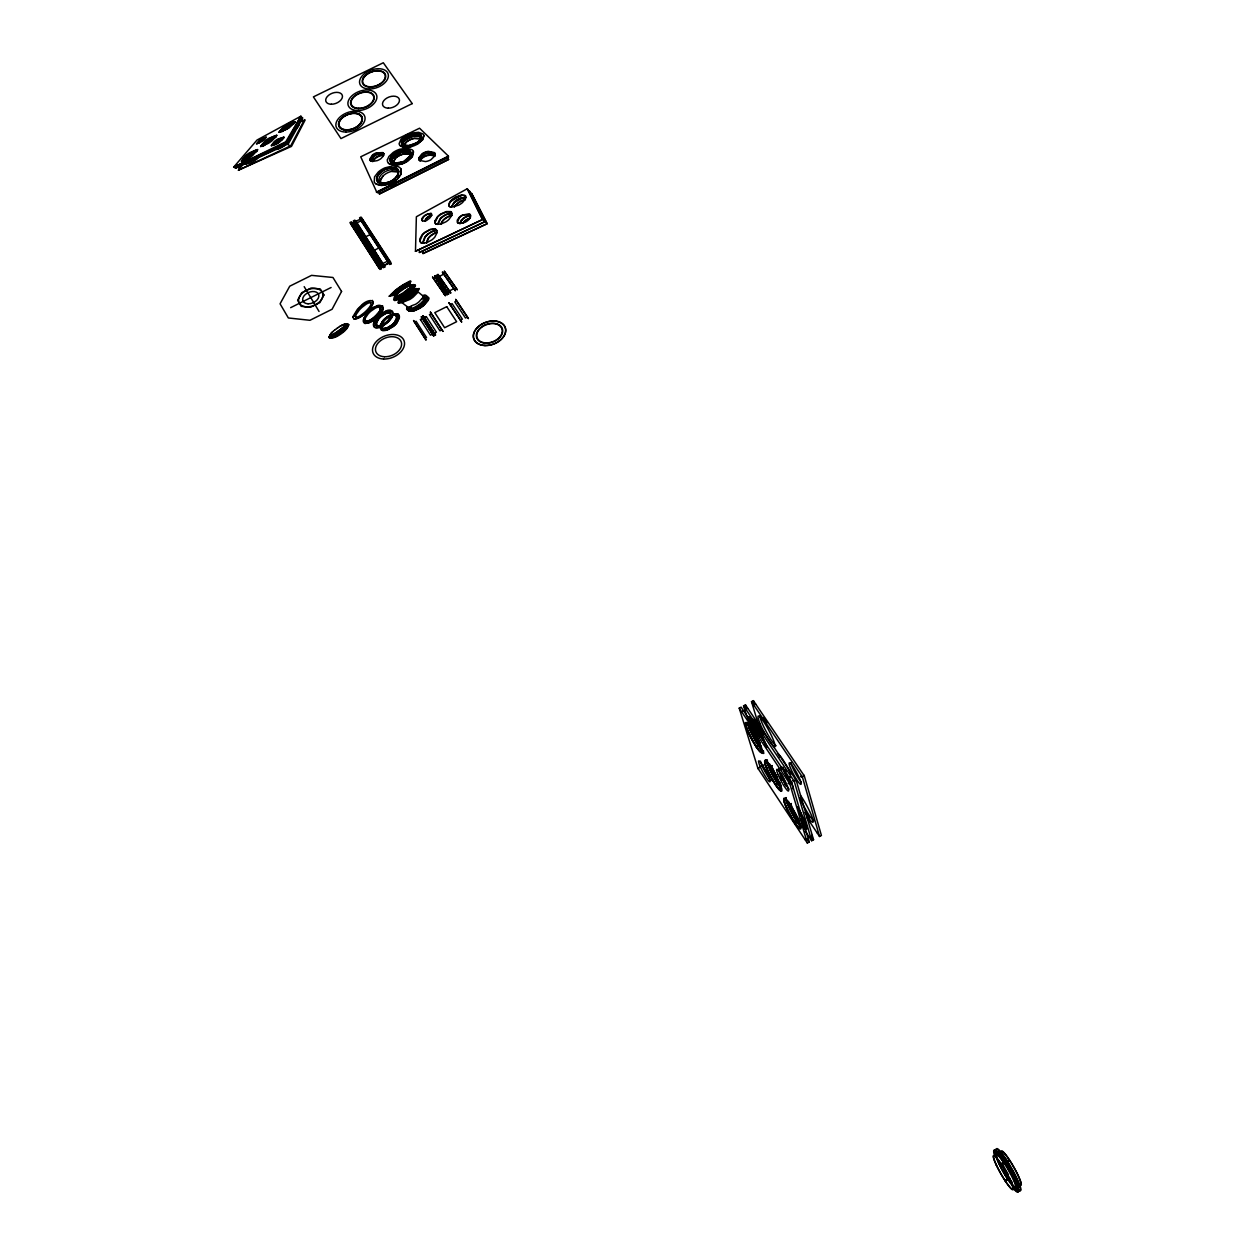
<?xml version="1.0" encoding="UTF-8"?>
<svg xmlns="http://www.w3.org/2000/svg" width="1255" height="1255" viewBox="0 0 1255 1255"><rect width="100%" height="100%" fill="white"/><g stroke="black" fill="none" stroke-linecap="round" stroke-linejoin="round"><path stroke-width="1.5" d="M468.743 191.435L469.652 191.309L484.963 221.664L419.609 252.537L419.217 249.823M1005.757 1161.283L1005.773 1159.714M394.76 300.133L399.655 298.345A33.038 22.041 -21.6 0 0 400.957 297.608L411.624 290.031A30.826 20.582 -21.5 0 0 412.973 288.791L415.154 286.14L414.746 284.822M426.355 242.811L427.986 238.434A14.338 9.507 -20.4 0 1 431.155 235.218L434.105 233.367A9.648 6.401 -20.4 0 1 437.117 232.238M330.034 335.148L331.383 333.046A21.115 14.307 -22.7 0 1 333.061 331.446L333.218 331.242M415.483 251.282L416.362 216.754L467.299 188.736L482.626 219.499L415.483 251.282L482.626 219.499M329.798 335.336L331.21 333.155A21.963 14.887 -22.7 0 1 332.936 331.493M451.314 207.185C446.451 206.808 449.619 201.004 452.161 199.592A15.97 10.479 -19.8 0 1 455.785 197.113L460.554 195.247L464.57 195.247A3.922 2.573 -19.8 0 1 465.621 196.015L465.621 198.729L462.499 202.557A15.86 10.354 -19.9 0 1 458.577 205.208L451.314 207.185L454.545 202.165A14.197 9.318 -19.8 0 1 461.275 198.196L465.966 197.49M417.695 133.705C424.253 134.034 420.739 142.364 415.97 143.321A13.883 8.816 -20.2 0 1 411.248 145.219C402.337 149.972 397.302 139.132 407.106 136.058A13.946 8.879 -20.2 0 1 411.546 134.269L417.256 133.61L420.849 134.975A6.228 3.953 -20.2 0 1 421.617 136.748L418.825 141.329M426.716 242.717L428.473 238.403A14.276 9.46 -20.4 0 1 431.579 235.297L434.434 233.524A9.82 6.51 -20.4 0 1 437.101 232.489L436.222 229.743A4.989 3.294 -20.5 0 0 434.701 228.975L430.214 229.383L424.818 232.316A15.876 10.511 -20.5 0 0 422.025 234.952L419.75 239.078L420.582 242.466A4.989 3.31 -20.7 0 0 422.182 243.203L426.904 242.639L431.908 239.862A15.797 10.416 -20.6 0 0 434.905 236.975L437.085 232.614M276.869 135.446L271.817 140.937A33.305 20.535 -22.4 0 1 268.366 143.337L260.569 146.506L264.774 141.14A33.571 21.021 -22.2 0 1 268.664 138.379L276.806 135.242L273.574 136.481A18.762 11.703 -22.2 0 0 271.535 137.532L269.292 138.866A32.912 20.613 -22.2 0 0 265.401 141.611L261.73 145.078A4.377 2.73 -22.4 0 0 260.899 146.615M348.482 324.527L345.423 328.151A33.461 22.402 -22.9 0 1 342.019 331.147L334.928 335.948M397.129 163.213A10.04 6.416 -20.5 0 1 393.976 163.119A8.565 5.475 -20.5 0 1 392.768 162.805L395.749 157.816A12.362 7.907 -20.5 0 1 403.843 153.91L410.636 154.349M394.352 297.011L395.623 295.223A23.516 15.876 -21.3 0 1 397.521 293.45L399.906 291.709A66.782 44.098 -21.8 0 0 403.953 288.838L409.334 284.21A4.879 3.279 -21.3 0 0 409.852 283.552L410.244 282.453A6.055 4.047 -21.2 0 0 410.762 281.81L409.789 281.104L403.467 284.571A87.175 59.738 -20.9 0 0 395.105 290.485L389.238 296.227L393.144 295.003A36.944 24.582 -21.7 0 0 394.572 294.188L398.839 291.474A85.889 56.428 -21.9 0 0 403.749 287.991L409.914 283.05M295.349 121.861L293.215 121.515L287.834 124.104A34.199 21.366 -21.8 0 0 283.206 127.194L278.814 132.183L286.783 129.202A34.183 21.021 -22.1 0 0 290.203 126.928L295.349 121.861L291.489 122.959A23.076 14.385 -21.8 0 0 289.152 124.182L288.415 124.606A33.775 21.115 -21.8 0 0 284.524 127.147L279.787 131.414A3.263 2.024 -22 0 0 279.316 132.387M257.667 149.769L252.6 155.557A33.744 20.849 -22.8 0 1 249.102 158.099L241.289 161.393L245.588 155.667A34.089 21.398 -22.5 0 1 249.525 152.749L257.604 149.549L255.502 150.302A13.617 8.503 -22.6 0 0 253.196 151.416L250.2 153.22A33.43 20.974 -22.5 0 0 246.262 156.122L242.937 159.322A7.985 4.989 -22.7 0 0 241.901 160.828L241.776 161.503M401.741 142.254L401.757 142.207A6.604 4.204 -20.3 0 1 401.898 141.517M392.846 162.836L395.858 157.895A12.346 7.907 -20.5 0 1 403.859 154.036L410.62 154.428A9.444 6.04 -20.5 0 1 409.02 157.346M424.927 297.466A3.812 2.573 -21.1 0 0 422.888 297.561L418.919 301.89A24.159 16.237 -21.4 0 1 415.499 304.322C404.612 307.742 409.256 310.895 417.193 305.812A23.265 15.656 -21.3 0 0 420.723 303.334L424.268 299.616L424.833 297.325A1.835 1.239 -21.1 0 0 424.316 296.87L423.139 296.713M410.777 281.104L403.53 287.803A87.819 57.667 -21.9 0 1 398.604 291.301L389.238 296.227M399.419 317.782L397.004 322.802A19.311 13.052 -22 0 1 393.505 326.378L387.591 329.845A9.24 6.259 -21.9 0 1 385.662 330.41L384.187 330.598A5.397 3.671 -22 0 1 381.991 330.285L381.991 330.285M391.513 160.53L395.262 155.4A12.927 8.267 -20.5 0 1 401.694 152.279L407.138 151.714L410.699 153.173A7.608 4.863 -20.5 0 0 408.879 152.137L401.302 152.451L393.788 156.765M372.437 161.44L377.237 160.624A9.993 6.353 -20.9 0 0 380.987 158.554L383.246 156.153L383.685 153.643A4.487 2.855 -20.8 0 0 382.744 152.592L376.171 152.922A10.024 6.385 -20.9 0 0 372.562 154.898L369.692 159.73A4.487 2.855 -20.9 0 0 370.539 160.844L372.437 161.44L374.147 158.632M284.069 137.375L280.367 141.454A23.155 14.338 -22.3 0 1 277.7 143.305L271.158 145.674L274.249 141.58A23.014 14.401 -22.1 0 1 277.92 139.023L284.069 137.172L282.187 137.799A12.158 7.593 -22.1 0 0 279.802 138.913L278.61 139.572A22.574 14.119 -22.1 0 0 274.955 142.129L272.21 144.843A3.389 2.102 -22.2 0 0 271.739 145.847M413.946 292.274L411.028 294.909A39.297 26.214 -21.5 0 1 407.138 297.655C405.789 298.596 397.411 303.82 399.263 299.349M424.692 220.974L425.947 218.684A9.585 6.306 -20.4 0 1 428.959 216.205L429.351 215.986M394.635 296.729L395.545 295.411M266.452 137.203L262.17 138.536A22.527 14.056 -22.3 0 0 258.797 140.921L256.475 143.87L260.585 142.192A22.48 13.868 -22.5 0 0 263.691 140.042L266.091 137.313A7.75 4.816 -22.3 0 0 264.083 138.223L262.75 138.976A22.088 13.789 -22.3 0 0 259.377 141.36L257.463 143.164A3.279 2.039 -22.4 0 0 256.993 143.886M413.507 292.807L416.017 289.293L413.774 289.136M431.642 215.311L431.485 213.727A2.243 1.475 -20.4 0 0 430.779 213.303L425.618 214.84A10.181 6.683 -20.4 0 0 423.076 217.005C418.919 220.88 425.257 222.543 427.782 219.562A10.197 6.683 -20.5 0 0 430.057 217.711L431.642 215.311A6.62 4.345 -20.4 0 0 429.665 216.174A9.397 6.181 -20.4 0 0 426.167 218.998L425.084 220.864M376.924 177.535L376.939 177.457A10.118 6.495 -20.8 0 0 376.735 178.681M440.631 224.174L442.639 220.629A13.821 9.114 -20.1 0 1 447.737 216.739A10.511 6.934 -20.1 0 1 451.894 215.217M373.692 322.802C371.402 330.018 381.473 327.696 384.579 324.841M417.225 306.549A28.834 19.374 -21.4 0 0 421.664 303.412C425.445 302.079 429.9 293.199 422.59 295.631M434.936 155.746L435.203 154.694A6.197 3.969 -20.1 0 0 434.45 152.608L428.284 151.337A9.977 6.401 -20.1 0 0 422.433 153.487L418.778 157.973A6.228 3.985 -20.1 0 0 419.641 160.42L425.476 161.566A9.993 6.401 -20.1 0 0 430.936 159.746L434.936 155.746L429.775 154.506M381.912 324.951L383.952 321.264A15.876 10.793 -21.8 0 1 386.446 318.723L390.682 316.072M377.002 177.269L377.018 177.206A10.746 6.903 -20.8 0 1 377.41 176.233M397.459 318.958L395.529 322.551A16.346 11.06 -21.9 0 1 392.611 325.531L387.685 328.449A5.899 4 -21.9 0 1 382.806 328.967M441.007 224.08L443.093 220.645A13.758 9.083 -20.1 0 1 448.019 216.927A10.683 7.044 -20.1 0 1 451.8 215.499M380.139 325.531L382.649 321.045A19.531 13.272 -21.7 0 1 385.662 317.986M372.97 161.456L374.115 159.495M410.699 155.165C412.832 149.078 403.451 148.639 399.812 150.537A13.946 8.911 -20.5 0 0 394.415 153.188L390.933 156.467L389.787 160.405A7.467 4.769 -20.6 0 0 390.933 162.24L395.513 163.558L400.91 162.664A13.946 8.895 -20.5 0 0 405.757 160.42L410.15 156.342L411.013 152.922A7.499 4.785 -20.4 0 0 409.585 150.678L407.248 149.831M395.435 298L394.447 297.231L393.615 299.553M426.841 300.118L422.778 304.965A22.433 15.107 -21.3 0 1 419.139 307.522L412.785 310.173L406.949 309.624A2.353 1.584 -21.4 0 1 406.651 309.216L406.902 307.349A8.644 5.851 -21.3 0 1 407.248 306.691L408.44 307.099M402.055 141.093L402.322 140.529A8.675 5.522 -20.3 0 1 403.388 139.101M407.075 306.581C404.549 313.06 415.044 308.15 417.397 306.691A28.63 19.249 -21.4 0 0 421.837 303.553L426.825 297.749M425.916 299.663L422.088 304.385A23.045 15.515 -21.3 0 1 418.433 306.957L415.044 308.557M410.636 155.338L403.89 161.424L394.211 163.417M372.186 305.31L369.158 309.875A29.257 19.562 -22.4 0 1 365.707 313.311L360.514 316.935M364.013 317.939L365.707 314.958M241.823 165.974L238.419 170.178L291.474 146.396L305.091 120.104L300.698 121.625M238.419 170.178L290.721 145.784L304.541 119.586M289.67 145.611L287.505 144.215M454.169 206.902L455.549 204.973M237.368 166.79L235.36 168.248L288.305 143.839L302.753 117.939L300.541 118.299M235.36 168.248L287.552 143.211L302.188 117.405M286.517 143.07L285.748 142.803M286.548 142.411L300.886 116.197L257.024 140.042L233.665 167.166L286.548 142.411L285.779 141.784L233.665 167.166M285.779 141.784L300.886 116.197M454.608 206.793L455.377 205.695M392.564 158.193L391.576 162.224A7.75 4.957 -20.5 0 1 391.497 160.53M378.147 319.507L376.688 322.017A9.24 6.259 -21.9 0 0 376.218 323.853L376.641 325.578A3.812 2.573 -22 0 0 377.096 326.033L381.096 325.359L385.897 322.394A17.884 12.064 -22 0 0 388.83 319.429L391.027 315.303L390.415 312.589A3.467 2.353 -21.8 0 0 389.081 312.024L385.238 312.73L380.312 315.805A18.025 12.221 -21.8 0 0 377.724 318.409L375.355 322.692L375.841 325.406A3.483 2.353 -22 0 0 377.143 326.033M398.635 300.604C396.047 306.487 406.62 300.306 408.126 299.098A43.941 29.289 -21.5 0 0 412.801 295.788L418.527 290.093A2.808 1.883 -21.1 0 0 418.919 288.43M273.135 145.549L276.414 142.38A22.198 13.899 -22.1 0 1 279.504 140.293L281.23 139.336A10.213 6.385 -22.1 0 1 283.614 138.332M244.16 160.844L247.815 157.189A31.987 20.08 -22.5 0 1 251.722 154.287L255.361 152.153A12.723 7.954 -22.5 0 1 256.851 151.463M424.865 300.698L421.868 303.851A22.386 15.076 -21.3 0 1 418.244 306.455L414.746 308.259A11.875 8.016 -21.3 0 1 413.413 308.761M280.571 132.057L285.277 127.775A32.944 20.598 -21.8 0 1 289.168 125.249A18.558 11.562 -21.8 0 1 294.015 122.849M392.69 158.02L393.631 156.906M366.256 314.252L363.934 319.021L365.534 321.28M342.568 332.042L342.835 331.838A30.999 20.755 -22.9 0 0 346.192 328.841L348.67 324.778M247.298 159.228L250.765 154.93M366.413 314.236L366.852 313.515A24.096 16.315 -21.9 0 1 369.707 310.675C373.99 304.463 385.363 306.063 377.363 313.891A23.092 15.499 -22.2 0 1 374.178 317.091M400.047 298.408A42.215 28.112 -21.6 0 0 404.439 295.756L408.973 292.541A41.509 27.641 -21.6 0 0 412.503 289.591L415.515 285.591M263.362 146.004L267.033 142.552A31.579 19.782 -22.2 0 1 270.798 139.901L273.621 138.27A14.731 9.193 -22.2 0 1 275.927 137.219M243.831 159.918L247.141 156.718A32.599 20.472 -22.5 0 1 251.063 153.816L254.702 151.682A10.04 6.275 -22.5 0 1 257.448 150.522M410.793 286.642L411.593 285.167L412.456 285.936M402.698 300.055L405.616 297.247A31.657 21.476 -21.1 0 1 410.385 293.843L412.299 292.744A16.723 11.311 -21.2 0 1 414.495 291.709M461.526 219.688L459.863 223.531L465.087 222.292A10.416 6.871 -19.9 0 0 468.664 219.798L470.5 217.225L470.421 214.856A4.157 2.745 -19.8 0 0 469.15 213.915L462.546 215.013A10.464 6.903 -19.8 0 0 459.189 217.366L457.212 220.268L457.463 222.464A4.142 2.73 -19.9 0 0 458.389 223.186L459.895 223.531M465.542 195.921L462.201 195.262L456.695 197.019A15.75 10.338 -19.8 0 0 452.443 199.827L449.761 202.824L449.008 205.757A4.157 2.714 -20 0 0 449.572 206.667M414.746 291.599L416.299 289.105L413.868 288.995M461.918 219.782L460.13 223.547M382.932 176.249L380.453 179.779L380.438 182.869L380.579 179.794L382.791 176.202A12.66 8.142 -20.8 0 1 391.78 171.323L398.51 171.637M399.749 297.074L399.984 296.949A51.455 34.167 -21.6 0 0 411.828 288.321A17.915 11.985 -21.4 0 0 414.009 286.062A4.126 2.761 -21.2 0 0 414.558 285.011L410.965 285.026L409.616 287.709M392.925 294.313L396.8 290.893M281.779 131.775L285.246 128.732A32.018 20.017 -21.8 0 1 289.936 125.626L291.176 124.935A17.79 11.091 -21.8 0 1 294.219 123.508M405.804 142.631A11.828 7.546 -20.2 0 1 414.15 138.474L420.754 138.693L414.15 138.27A12.095 7.703 -20.2 0 0 406.51 141.846L403.937 145.172L405.836 142.631M397.662 178.885L401.224 173.786L400.878 168.845M258.656 143.258L259.863 142.144A20.927 13.052 -22.3 0 1 264.052 139.211L265.527 138.427M274.861 144.874L275.927 143.886A20.833 13.052 -22.1 0 1 281.057 140.356L282.532 139.587M297.106 128.041L299.082 124.81M422.904 303.679L426.198 299.537A4.189 2.839 -21.1 0 0 426.371 298.69M408.926 288.352L407.891 289.246M396.596 179.826L400.706 174.712L401.161 169.394A10.777 6.918 -20.8 0 0 398.259 166.695L392.674 165.911L384.909 167.872A17.648 11.342 -20.8 0 0 378.273 172.045L374.539 176.829L374.225 181.897A10.762 6.903 -20.9 0 0 376.469 184.218L382.085 185.379L390.462 183.387A17.633 11.311 -20.8 0 0 396.502 179.732A17.429 11.185 -20.8 0 1 388.783 184.171L387.701 184.532M341.376 328.873L338.709 330.991M340.999 329.296L341.878 328.434A16.723 11.217 -22.8 0 0 344.529 325.72L344.607 324.245L345.862 325.108M408.44 288.87L406.479 290.376M397.913 293.121L397.725 293.294A22.621 15.28 -21.3 0 0 395.843 295.098M333.877 330.74L334.787 329.94M418.668 141.47L417.288 142.474M379.841 307.004L377.065 307.397A9.695 6.542 -22 0 0 375.182 308.228L370.805 311.256A22.731 15.389 -21.9 0 0 368.06 314.001L365.77 317.327A10.479 7.075 -22.1 0 0 365.095 319.147C364.938 324.276 372.437 318.456 374.257 317.201A23.829 16.001 -22.2 0 0 377.551 313.907C385.426 306.675 375.088 303.632 370.492 310.016M390.823 313.075A3.451 2.337 -21.8 0 0 389.756 312.715L385.818 313.499L381.238 316.244A17.648 11.97 -21.8 0 0 378.665 318.833L376.626 322.77L377.018 325.547A3.467 2.353 -22 0 0 377.896 326.096M382.022 315.789L381.316 316.338A17.084 11.593 -21.8 0 0 378.837 318.848M421.115 137.219L417.695 135.838L413.24 136.199A12.832 8.173 -20.2 0 0 407.059 138.74L403.655 141.815L402.714 144.482A6.134 3.891 -20.3 0 1 402.275 144.043M411.766 294.203L410.903 294.909A38.089 25.414 -21.5 0 1 407.138 297.561C405.82 298.423 397.913 303.506 399.451 299.286A3.404 2.29 -21.5 0 1 397.976 299.678M386.524 317.311L385.489 318.221A16.692 11.342 -21.8 0 0 382.901 320.841L380.767 324.653A9.381 6.369 -21.9 0 0 380.594 325.563M334.85 329.94L336.654 328.575M385.411 324.01L386.446 323.194A22.119 14.903 -22.1 0 0 390.117 319.46C395.529 315.444 392.125 307.004 385.567 311.287A18.072 12.252 -21.8 0 0 378.822 315.805M342.16 332.057L337.909 335.054M406.604 290.36L401.506 293.968M240.27 168.798L238.732 167.448M405.82 139.697L406.73 139.054M406.228 290.642L405.381 291.286M339.336 330.614L338.16 331.398M373.363 317.939C370.978 321.39 362.271 323.021 363.809 318.394C360.358 326.928 373.19 322.221 375.716 318.346A27.657 18.558 -22.2 0 0 379.638 314.393C386.854 308.997 380.704 301.765 374.821 307.208M405.365 137.375L404.69 137.658A8.895 5.663 -20.3 0 0 401.365 142.129L401.459 143.039A6.244 3.969 -20.3 0 0 402.243 144.576L408.628 145.721L417.084 142.615M336.638 328.543L337.752 327.806M384.359 324.763L386.65 323.288A22.025 14.856 -22.1 0 0 390.321 319.57L393.003 314.425A9.93 6.699 -21.9 0 0 393.129 313.562L392.658 311.632A4.534 3.075 -21.8 0 0 391.78 310.832A4.298 2.902 -21.8 0 0 390.697 310.487L385.85 311.334L379.747 315.146A22.229 15.091 -21.8 0 0 376.61 318.299L373.77 323.241L374.241 326.959A4.361 2.949 -22.1 0 0 375.01 327.492M335.634 333.203L330.74 335.446L338.191 331.461M337.768 327.743L339.274 326.802M382.681 315.13L385.489 313.483A8.299 5.616 -21.8 0 1 387.795 312.652L389.646 312.479A3.781 2.557 -21.8 0 1 390.43 312.605M388.266 316.103L385.583 318.315A16.174 10.981 -21.8 0 0 383.057 320.856L381.002 324.559A9.036 6.134 -21.9 0 0 380.814 325.469M386.964 317.091L390.776 314.738M387.011 317.217L389.819 315.632A8.942 6.055 -21.8 0 1 391.058 315.146M401.961 293.607L401.082 294.25M406.918 138.929L413.585 136.183M398.949 292.352L396.376 293.937A27.657 18.448 -21.6 0 1 394.776 294.831L391.811 295.709M404.832 288.164L405.773 287.536M406.212 136.811L411.938 134.191M339.493 326.614L340.215 326.222A16.644 11.264 -22.7 0 1 342.537 324.982L344.545 324.245L342.709 324.841A17.366 11.75 -22.7 0 0 340.293 326.127L339.964 326.316M405.569 287.709L406.259 287.238A23.688 16.001 -21.2 0 1 409.036 285.732L410.981 285.199L409.836 285.387M400.314 294.643L399.153 295.411L400.721 294.392M406.385 136.701L407.2 136.23M406.055 287.364L406.181 287.285A22.794 15.389 -21.2 0 1 408.848 285.905L409.507 285.607M417.036 144.2L422.417 139.885L423.845 135.477M342.019 328.308L337.501 331.367A25.586 17.366 -22.6 0 0 335.367 333.203M383.544 325.516L380.642 326.975A9.726 6.573 -22 0 1 379.104 327.492L376.61 327.837A4.549 3.075 -22.1 0 1 375.167 327.555M263.644 145.658L264.523 145.141A19.829 12.268 -22.4 0 0 267.817 142.835L269.903 140.78A3.216 1.992 -22.3 0 0 270.217 140.278M1001.317 1164.279L1003.953 1162.805L1003.545 1160.953M1009.349 1159.793L1006.698 1161.267L1006.29 1159.416M1001.38 1164.546L1009.412 1160.059M1005.082 1180.563L1009.71 1177.974M1005.145 1180.83L1007.749 1179.355L1007.938 1180.155M451.267 200.926L461.511 195.356M334.379 335.979L329.39 337.783L330.583 337.799M286.014 126.112L293.262 122.221M454.012 202.667L463.362 197.631M470.829 193.631L471.692 193.521L487.175 223.704L423.139 253.604L422.715 251.078M805.004 839.626L805.569 839.438M809.899 837.101L809.601 836.614M811.954 835.344L812.283 836.018M817.46 832.504L817.005 832.755M807.341 843.046L809.224 842.042L791.701 782.602L741.109 707.145L739.226 708.149L757.863 768.233L807.341 843.046L789.756 783.638L739.226 708.149M805.192 830.983L811.656 840.725L813.538 839.721L796.156 780.218L745.47 704.855L743.572 705.843L746.945 716.778M806.557 817.021L819.546 836.489L821.413 835.469L804.298 775.872L753.392 700.651L751.51 701.655L759.259 727.21M416.284 307.349L410.307 309.907M789.191 804.596A16.864 2.306 61.6 0 1 799.764 825.508A16.864 2.306 61.6 0 1 794.619 822.731A16.864 2.306 61.6 0 1 784.124 801.914A16.864 2.306 61.6 0 1 789.191 804.596L791.262 803.482M789.285 804.879L791.356 803.78M794.541 822.433L798.682 820.205M794.635 822.731L796.972 821.476L797.333 822.715M388.438 316.166L389.85 315.46A9.287 6.291 -21.8 0 1 391.089 314.974M757.863 768.233L759.699 767.26M763.903 765.017L762.067 765.989L769.613 777.363M758.726 768.546L758.397 769.205M762.46 766.742L762.334 766.476M770.037 766.664L772.107 765.55M770.131 766.962L772.202 765.848M775.574 784.877L779.998 782.524M775.668 785.175L778.006 783.92L778.351 785.065M788.956 783.371L788.234 783.293M790.54 781.787L790.948 782.508M792.564 780.704L793.474 781.159M795.466 779.151L795.184 779.873M800.69 776.359L801.6 776.814L800.753 776.531M803.671 774.837L803.529 775.778M789.756 783.638L791.701 782.602M811.656 840.725L794.227 781.253L796.156 780.218M819.546 836.489L802.369 776.908L804.298 775.872M431.406 232.065L428.41 233.948A14.95 9.899 -20.4 0 0 425.163 237.242L423.437 241.682A6.918 4.581 -20.6 0 0 423.923 243.297M416.613 307.961L417.507 307.491M750.459 728.073L752.388 727.053M756.938 724.637L755.306 725.5L754.663 723.398M750.553 728.371L752.639 727.273M753.675 726.723L756.953 724.982M756.185 746.678L759.808 744.748M756.279 746.976L758.632 745.721L758.899 746.631M743.038 711.083L743.666 711.052M745.658 709.844L745.313 709.326M748.074 708.777L747.855 708.542M753.643 705.828L753.58 705.639M755.181 704.306L755.949 704.384M743.054 710.863L743.666 710.895M740.952 711.632L740.685 712.275M282.124 131.414L288.917 127.822M391.278 180.893L390.321 181.363M449.416 290.893L453.541 288.823M444.333 294.156L445.87 293.388M447.862 292.384L449.384 291.631M454.279 289.168L455.816 288.399M414.542 322.08L416.095 321.296L426.527 337.579L424.974 338.364M430.983 313.828L429.445 314.597L439.972 330.818L441.525 330.034M456.302 301.122L454.781 301.89L465.464 318.001L467.017 317.217M420.409 319.523L422.339 318.566M424.347 317.562L426.276 316.589M450.168 304.604L452.082 303.632L462.358 319.147L460.428 320.135M432.426 334.207L430.481 335.179L420.472 319.617M434.45 333.203L436.379 332.214L426.324 316.668M378.837 192.643L379.434 193.96L448.615 159.448L447.533 158.397M433.916 278.406L435.438 277.637M437.415 276.649L438.936 275.896M443.799 273.464L445.321 272.696M439.674 276.226L443.768 274.186M376.375 192.109L448.506 156.2L419.547 128.214L360.734 156.797L376.861 192.407L448.506 156.2M377.237 192.219L448.082 156.938M374.586 250.121L378.634 248.114M290.642 307.663L331.1 287.505M383.104 263.393L387.168 261.369M380.438 267.127L382.461 266.248M383.905 265.401L388.783 263.095L384.046 265.636L355.934 221.1M380.579 267.362L382.54 266.389M390.76 262.295L361.66 218.041M379.136 268.209L350.569 223.531M380.642 267.456L352.467 222.7M382.602 266.484L373.582 253.181M388.94 263.33L359.918 219.123M353.785 221.931L382.022 266.358M354.224 222.229L352.216 223.061L353.455 223.766M355.62 221.366L360.06 219.343M357.032 222.81L361.016 220.833M365.927 236.662L369.943 234.669M419.217 252.412L484.963 221.664M422.762 253.479L487.175 223.704M337.862 335.022A21.539 14.464 -22.9 0 1 332.716 337.83L330.143 338.285L336.56 336.136L344.733 329.892A24.143 16.205 -22.8 0 0 346.882 327.775L347.478 327.053A6.04 4.063 -22.7 0 0 348.749 324.606M415.766 308.385L414.966 308.73A10.04 6.793 -21.3 0 1 412.095 309.656L410.699 309.734M397.459 297.623L397.741 297.498A17.366 11.624 -21.5 0 0 399.639 296.557L409.82 289.419A25.586 17.099 -21.5 0 0 410.62 288.681L411.781 287.473A4.424 2.965 -21.2 0 0 412.675 286.046M333.046 335.869L333.359 335.728A15.656 10.526 -22.9 0 0 335.383 334.693L335.524 334.63A24.786 16.629 -22.9 0 0 335.979 334.363L343.384 328.841A14.307 9.616 -22.8 0 0 345.643 326.363M399.686 299.192L400.486 298.847A19.186 12.848 -21.5 0 0 402.259 297.953L411.64 291.348A15.703 10.526 -21.4 0 0 413.993 288.901A2.792 1.867 -21.2 0 0 414.464 287.709M397.741 298.58L398.259 298.361A17.005 11.405 -21.5 0 0 399.89 297.576L405.538 294.094A44.254 29.445 -21.6 0 0 410.338 290.407L411.436 289.403A14.887 9.977 -21.3 0 0 413.209 287.521A4.926 3.31 -21.2 0 0 413.507 287.019M334.975 337.281L335.022 337.266A4.753 3.2 -22.9 0 1 333.657 337.626M294.031 122.88L295.003 122.566M410.416 134.818L410.62 134.74A12.927 8.22 -20.2 0 1 413.303 134.05L417.491 133.673M415.562 288.619L418.746 288.838L412.613 295.615A44.427 29.618 -21.6 0 1 407.922 298.925L398.07 302.91M394.745 297.31L395.686 296.98M330.865 337.736C335.728 335.65 349.518 327.696 346.568 323.821A5.993 4.032 -22.6 0 0 345 324.308M401.239 150.176C395.294 150.192 384.03 160.781 394.007 163.385M412.173 134.128L413.993 133.94A10.95 6.965 -20.2 0 1 416.205 133.783M409.93 146.851L411.216 146.537M413.287 284.603L414.511 284.775M393.097 313.923L396.909 313.75A4.942 3.341 -21.7 0 1 398.29 314.44L399.231 317.688L396.815 322.708A19.39 13.099 -22 0 1 393.317 326.284L387.403 329.767L382.555 330.426A4.957 3.357 -22 0 1 381.065 329.798L379.889 327.257M386.603 184.83L381.191 185.458L376.249 184.109M391.827 171.433L398.51 171.7A10.213 6.557 -20.8 0 1 397.333 175.637A12.252 7.859 -20.8 0 1 396.517 176.798M413.821 136.152L417.993 135.932M408.644 147.086L411.264 146.662A16.88 10.715 -20.2 0 0 417.758 143.949L422.7 139.713L423.955 136.042A7.64 4.847 -20.2 0 0 422.966 133.94L418.543 132.293L411.577 133.108A17.084 10.871 -20.2 0 0 406.181 135.305L400.973 139.305L399.137 143.619A7.608 4.832 -20.3 0 0 399.765 145.266L400.251 145.831M402.479 149.91L407.044 149.8M346.678 323.79L346.788 323.774A1.679 1.129 -22.6 0 1 347.949 323.9L348.137 324.386M408.706 147.212L406.165 147.321M428.739 153.016L434.779 154.302A6.259 4.016 -20.1 0 1 435.187 154.82M415.97 289.591L414.73 289.842A12.989 8.769 -21.2 0 0 412.048 291.003M392.988 314.534L394.807 314.581A4.11 2.777 -21.8 0 1 396.172 315.272L396.862 317.986L394.792 322.19A16.582 11.217 -22 0 1 391.858 325.186L386.916 328.12L382.853 328.732M429.681 155.008L434.826 156.012M392.94 314.738L394.666 314.817M407.436 147.368L403.012 147.164L399.765 145.266M276.524 149.455L278.045 149.172A15.562 9.679 -22.2 0 0 284.446 145.549M370.962 302.408L368.123 303.145A12.33 8.299 -22 0 0 365.989 304.322L362.224 307.161A28.74 19.421 -22 0 0 359.322 310.032L356.467 314.017A10.542 7.106 -22.2 0 0 355.808 315.664L355.965 317.264M245.666 164.154L251.643 162.648A28.081 17.413 -22.7 0 0 257.746 158.365M405.067 147.431L400.69 146.113M383.716 155.04L382.273 154.977A8.801 5.616 -20.8 0 0 374.257 158.679M465.982 197.286L460.632 198.117A14.432 9.475 -19.8 0 0 454.2 202.055L451.22 207.185M427.014 296.917L427.751 297.074A2.573 1.741 -21 0 1 428.52 297.686L428.033 300.51L423.735 305.185A26.575 17.884 -21.3 0 1 419.343 308.275L413.162 311.083L409.052 311.224M418.166 135.948L421.021 137.124M330.112 335.65L330.316 335.446M431.344 213.585L427.751 214.04A8.032 5.271 -20.4 0 0 426.386 214.746L425.931 215.029A10.118 6.652 -20.4 0 0 423.406 217.193L422.025 220.002A2.761 1.804 -20.5 0 0 422.496 221.021M353.737 318.99L358.412 318.095L365.032 313.53A35.595 23.767 -22.4 0 0 369.221 309.358L372.986 303.585L372.468 300.384M364.436 323.272L364.562 323.319A3.357 2.275 -22.2 0 0 365.315 323.508L369.801 322.472L375.951 318.456A27.516 18.464 -22.2 0 0 379.873 314.503L383.01 309.201L382.744 306.079A3.341 2.243 -21.9 0 0 382.242 305.671L382.242 305.671M364.719 321.39L365.597 321.751A2.792 1.883 -22.2 0 0 366.225 321.908L369.111 321.406A9.24 6.228 -22.2 0 0 370.084 320.998L375.198 317.625A23.343 15.672 -22.2 0 0 378.461 314.346L381.128 309.907L381.049 307.349A2.777 1.883 -21.9 0 0 380.485 306.879L379.653 306.44M383.779 154.004L378.759 153.989A9.569 6.102 -20.8 0 0 373.566 156.655L371.166 161.158M392.423 162.679L392.47 162.695A7.765 4.957 -20.6 0 1 391.733 162.319M789.019 783.544L788.469 783.622M378.696 182.571L383.12 183.481L389.913 181.85A14.401 9.24 -20.8 0 0 394.807 178.885L398.259 174.822L398.666 170.476A8.801 5.648 -20.8 0 0 396.329 168.248C388.611 165.911 375.888 171.527 376.688 180.689A8.769 5.632 -20.9 0 0 378.524 182.555C392.548 189.944 410.965 162.005 386.258 168.86A14.354 9.224 -20.8 0 0 379.92 172.625L376.484 177.959L378.069 182.179M451.267 212.032L446.827 211.734L441.18 214.181A15.389 10.15 -20.1 0 0 437.65 217.068L435.077 222.37A5.098 3.357 -20.3 0 0 436.065 224.065M383.716 153.722L377.975 153.659A9.726 6.197 -20.8 0 0 373.535 155.918L371.041 158.663L370.837 161.017M377.488 192.784L448.537 157.377M379.434 193.96L448.615 159.448M238.544 167.543L240.395 168.735M470.201 214.558L463.817 214.793A10.228 6.761 -19.8 0 0 459.503 217.586L457.463 222.057A4.298 2.839 -19.9 0 0 458.169 223.076M329.955 335.603L330.865 336.23M398.808 301.075L401.663 301.529L407.938 298.314A37.525 25.053 -21.5 0 0 411.813 295.568L416.629 290.831A3.718 2.494 -21.2 0 0 417.005 289.983L416.158 288.791M407.373 306.816L401.804 302.518L409.695 299.537A31.783 21.257 -21.5 0 0 413.24 297.027L417.601 292.603A3.655 2.463 -21.2 0 0 417.931 291.85L422.872 295.882M383.559 153.377L377.033 153.204A9.899 6.306 -20.8 0 0 372.986 155.338L370.46 158.114L370.256 160.467M388.517 163.323L394.148 165.299L401.427 164.138A17.005 10.84 -20.5 0 0 407.828 161.001L412.471 156.451L413.366 151.479M301.624 119.962L302.832 120.951L301.718 119.805M426.559 298.345L426.637 298.408A3.232 2.181 -21.1 0 1 426.778 300.118M428.379 297.482L428.457 297.561A3.796 2.573 -21.1 0 1 428.661 299.506L423.908 305.341A26.402 17.774 -21.3 0 1 419.515 308.432L413.334 311.224L409.146 311.256A2.573 1.741 -21.4 0 1 408.502 310.644L408.346 310.063M381.426 328.12L380.689 326.959M345.062 324.355L344.811 325.453A17.131 11.499 -22.8 0 1 342.035 328.355M410.558 152.702L406.243 150.961L400.455 151.808A13.162 8.424 -20.5 0 0 395.403 154.271L391.717 157.942L391.215 161.942M395.921 315.46L396.58 318.111L394.572 322.174A16.08 10.871 -21.9 0 1 391.733 325.061L386.964 327.916L383.073 328.512A3.985 2.698 -22 0 1 381.646 327.9L380.94 326.849M751.51 701.655L802.369 776.908M743.572 705.843L794.227 781.253M806.243 812.785L809.506 817.648M811.373 836.473L813.538 839.721M436.552 275.363L448.772 293.764M436.316 275.363L448.647 293.968M434.716 276.163L447.031 294.768M434.544 276.288L446.78 294.768M807.059 838.795L809.224 842.042M423.296 315.915L435.563 334.928M423.045 315.915L435.438 335.116M422.872 316.04L435.171 335.116L423.5 317.499M421.413 316.731L433.806 335.948M421.256 316.872L433.54 335.948M354.145 222.464L382.21 266.248M353.502 223.845L380.814 266.954M352.545 223.186L380.626 267.033M304.181 286.658L319.052 311.46M752.655 724.464L753.439 725.876M1004.063 1160.671L1004.706 1161.863M471.472 193.286L486.94 223.484M469.433 191.058L484.712 221.429M467.299 188.736L482.359 219.249M422.872 316.072L423.453 317.437M371.778 252.365L372.311 253.667M363.134 238.874L363.652 240.16M752.357 725.233L752.592 726.018M745.47 704.855L746.584 708.495M753.392 700.651L754.506 704.306M402.384 144.168L403.043 141.391L406.589 138.05A13.005 8.283 -20.2 0 1 412.001 135.65L417.429 135.022L420.849 136.34A6.055 3.843 -20.2 0 1 421.225 136.826M754.192 723.649L754.38 725.374M438.042 224.049L440.489 218.841A14.652 9.664 -20.1 0 1 443.941 216.001L444.678 215.562A11.813 7.781 -20.1 0 1 448.364 213.93L452.098 213.444L447.753 213.836A11.797 7.781 -20.1 0 0 445.117 214.966L443.643 215.813A14.731 9.711 -20.1 0 0 440.176 218.637L437.713 223.876A5.757 3.796 -20.2 0 0 437.885 224.488M789.85 780.814A17.492 2.494 61.7 0 1 783.544 770.648M777.504 753.737A17.492 2.494 61.7 0 1 790.838 774.021M800.392 795.341A17.523 2.494 61.5 0 1 812.926 819.562A17.523 2.494 61.5 0 1 805.004 812.581M801.396 782.414A12.268 1.788 61.6 0 1 794.948 772.405A12.268 1.788 61.6 0 1 791.011 762.569M776.155 745.752A17.476 2.526 61.8 0 1 766.476 732.089A17.476 2.526 61.8 0 1 759.871 715.727M763.338 717.593A17.476 2.526 61.8 0 1 766.962 722.817M790.289 777.771A17.492 2.51 61.7 0 1 789.552 776.657M786.273 771.198A17.492 2.51 61.7 0 1 785.426 769.644M779.684 757.094A17.492 2.51 61.7 0 1 779.01 754.616M813.773 820.911A17.523 2.494 61.5 0 1 799.937 798.07M781.614 770.037A12.283 1.741 61.7 0 1 787.152 774.429A12.283 1.741 61.7 0 1 792.517 788.626M760.075 743.054A17.476 2.447 61.8 0 1 754.302 732.559M750.082 720.919A17.476 2.447 61.8 0 1 757.157 728.167A17.476 2.447 61.8 0 1 766.617 747.572A20.519 2.871 61.8 0 0 754.93 724.763A20.519 2.871 61.8 0 0 747.776 718.566M776.547 776.39A17.507 2.432 61.7 0 1 771.872 767.119M781.347 775.151A17.507 2.432 61.7 0 1 785.489 784.626M798.855 809.93A17.523 2.432 61.6 0 1 804.016 826.151M796.329 815.374A17.523 2.432 61.6 0 1 793.772 810.746M791.466 806.071A17.523 2.432 61.6 0 1 790.807 804.628M789.348 780.971A12.283 1.757 61.6 0 1 783.042 767.291M756.075 722.707A17.476 2.463 61.8 0 1 756.765 723.68M788.971 789.066A12.283 1.726 61.7 0 1 782.006 777.959A12.283 1.726 61.7 0 1 778.633 768.562M763.495 752.027A17.492 2.432 61.8 0 1 754.663 739.242A17.492 2.432 61.8 0 1 747.776 723.429A16.817 2.337 61.8 0 0 755.4 740.481A16.817 2.337 61.8 0 0 763.636 751.18M751.039 724.119A17.492 2.432 61.8 0 1 751.714 725.014M781.489 788.768A17.507 2.416 61.7 0 1 772.782 775.229A17.507 2.416 61.7 0 1 766.805 761.11M771.15 780.594A11.86 1.616 61.8 0 1 765.126 771.809A11.86 1.616 61.8 0 1 760.483 761.158M801.067 827.014A17.523 2.416 61.6 0 1 791.325 812.001A17.523 2.416 61.6 0 1 785.693 797.615M796.878 821.178A16.331 2.243 61.6 0 1 786.461 800.094M800.047 824.645A16.331 2.243 61.6 0 1 797.333 820.927M801.318 826.92A16.864 2.322 61.6 0 1 791.042 811.248A16.864 2.322 61.6 0 1 786.273 797.615M800.125 824.77A17.79 2.447 61.6 0 1 786.948 800.141M801.318 819.233A17.79 2.447 61.6 0 1 803.09 823.798M800.015 813.962A17.79 2.463 61.6 0 1 803.812 827.092M798.792 821.052A17.79 2.463 61.6 0 1 788.454 801.27M785.05 798.98A20.582 2.824 61.6 0 1 784.955 798.698M802.51 823.076A20.582 2.824 61.6 0 1 804.361 828.975M803.875 825.696A16.864 2.337 61.6 0 0 798.855 810.134A20.582 2.855 61.6 0 1 803.812 828.065M798.823 819.28A16.864 2.337 61.6 0 1 791.105 805.051M801.286 818.888A20.582 2.839 61.6 0 1 804.847 828.896M797.6 806.808A20.582 2.855 61.6 0 1 806.275 825.413A20.582 2.855 61.6 0 1 803.749 827.233M421.696 243.156A6.102 4.047 -20.6 0 1 420.08 240.332L422.402 235.109A15.782 10.448 -20.5 0 1 425.178 232.473L430.214 229.681L434.607 229.085A5.067 3.341 -20.5 0 1 435.767 229.398M461.777 219.751A8.565 5.663 -19.8 0 1 469.778 215.687L470.735 215.829A8.205 5.428 -19.8 0 0 462.264 219.876M429.367 216.001A6.385 4.189 -20.4 0 1 431.704 215.06M436.803 230.34A8.503 5.616 -20.5 0 0 431.108 231.955L428.065 233.791A15.029 9.962 -20.4 0 0 424.802 237.085L423.061 241.54A6.793 4.502 -20.6 0 0 423.641 243.313M431.453 232.112A8.612 5.695 -20.5 0 1 436.881 230.528M462.875 223.139A9.13 6.04 -19.8 0 1 467.77 218.966M467.739 218.919A8.409 5.553 -19.8 0 1 470.076 218.072M463.377 222.982A9.099 6.024 -19.8 0 1 467.88 219.233A8.534 5.648 -19.8 0 1 469.841 218.433M455.785 205.036A12.676 8.33 -19.8 0 1 465.197 199.498M455.581 205.757A12.77 8.393 -19.8 0 1 464.993 199.843M777.927 783.622A16.299 2.259 61.7 0 1 769.974 769.174A16.299 2.259 61.7 0 1 767.448 760.405M778.382 783.387A16.299 2.259 61.7 0 0 781.19 787.183A17.774 2.463 61.7 0 1 767.903 762.334M781.19 788.187A16.848 2.337 61.7 0 1 771.292 772.123A16.848 2.337 61.7 0 1 767.229 759.903M779.904 776.469A17.774 2.463 61.7 0 1 781.52 779.841M781.206 785.473A17.774 2.479 61.7 0 1 769.503 763.73M780.265 774.806A17.774 2.479 61.7 0 1 782.791 780.061M766.193 761.754A20.551 2.839 61.7 0 1 765.581 759.793M766.193 760.059A20.551 2.839 61.7 0 1 766.115 759.793M779.998 776.516A20.551 2.839 61.7 0 1 781.708 780.03M777.473 777.833A16.848 2.353 61.7 0 1 772.17 767.542M781.222 775.088A16.848 2.353 61.7 0 1 785.473 785.081M780.61 773.911A20.551 2.855 61.7 0 1 786.132 786.101M781.081 773.66A20.551 2.871 61.7 0 1 786.712 786.179M758.538 745.423A16.284 2.259 61.8 0 1 747.917 723.508M758.993 745.172A16.284 2.259 61.8 0 0 761.189 748.2A17.743 2.479 61.8 0 1 748.372 723.617M753.58 727.147A16.284 2.259 61.8 0 1 758.773 736.042M753.58 719.57A16.284 2.29 61.8 0 1 761.628 730.896M753.659 719.303A16.817 2.369 61.8 0 1 763.809 734.818M759.918 742.646A16.817 2.353 61.8 0 1 754.114 732.167M750.019 721.06A16.817 2.353 61.8 0 1 755.996 726.567A16.817 2.353 61.8 0 1 765.315 744.748M748.262 718.503A20.519 2.871 61.8 0 1 755.29 724.339A20.519 2.871 61.8 0 1 767.009 747.243M761.063 746.207A17.743 2.479 61.8 0 1 750.882 727.429M748.827 720.966A17.743 2.479 61.8 0 1 753.251 723.743A17.743 2.479 61.8 0 1 762.522 739.964M748.608 720.292A17.743 2.479 61.8 0 1 760.091 737.438M763.715 752.796A20.519 2.855 61.8 0 1 762.287 751.118M747.305 718.095A20.519 2.855 61.8 0 1 760.138 737.375M763.73 753.518A20.519 2.855 61.8 0 1 761.628 751.102M748.529 719.852A20.519 2.855 61.8 0 1 757.549 733.595M751.055 724.308A16.817 2.337 61.8 0 1 754.004 728.606M405.569 145.549A8.189 5.193 -20.3 0 1 404.11 145.219M408.675 145.517A10.26 6.51 -20.3 0 1 405.647 145.564M414.025 144.027A13.225 8.393 -20.2 0 1 409.256 145.439M415.86 143.133A12.785 8.11 -20.2 0 0 417.397 142.192A10.824 6.871 -20.2 0 0 419.468 140.435M420.943 138.27A8.126 5.161 -20.2 0 1 419.782 140.089M420.488 135.148A5.993 3.812 -20.2 0 1 420.974 135.822M417.539 133.893A8.267 5.255 -20.2 0 1 418.825 134.175M401.914 143.399A5.961 3.781 -20.3 0 1 401.757 142.756M402.667 144.105A8.471 5.381 -20.3 0 1 405.883 139.744M402.777 161.707A12.974 8.283 -20.5 0 1 397.725 163.15M408.675 157.754A12.723 8.11 -20.5 0 1 404.738 160.734M407.514 150.161A8.33 5.318 -20.5 0 1 408.691 150.584M403.388 149.972A10.307 6.589 -20.5 0 1 406.463 149.957M398.055 151.431A13.005 8.314 -20.5 0 1 402.808 150.035M392.423 155.134A12.785 8.173 -20.5 0 1 396.204 152.341M390.682 157.487A10.04 6.416 -20.5 0 1 392.062 155.51M390.132 159.699A8.016 5.114 -20.6 0 1 390.352 158.256M383.748 183.136A9.962 6.401 -20.9 0 1 380.83 182.963M389.725 181.63A12.707 8.158 -20.8 0 1 384.375 183.089M396.125 177.253A13.789 8.848 -20.8 0 1 391.842 180.579M398.447 171.292A9.099 5.836 -20.8 0 1 398.51 171.7M398.243 170.68A8.032 5.161 -20.8 0 0 397.145 170.037C389.834 167.731 377.708 173.174 378.822 181.787A8.393 5.397 -20.9 0 0 379.245 182.461M391.168 167.919A9.695 6.228 -20.8 0 1 396.015 168.499M385.552 169.378A12.848 8.252 -20.8 0 1 389.756 168.092M379.449 173.441A13.821 8.879 -20.8 0 1 383.575 170.351M377.473 176.124A12.079 7.765 -20.8 0 1 379.057 173.88M435.187 154.208A6.212 3.985 -20.1 0 0 434.559 153.126L428.426 151.855A9.758 6.259 -20.1 0 0 421.743 154.585L419.06 158.052A6.244 4 -20.1 0 0 419.06 159.667M428.739 153.047A9.428 6.055 -20.1 0 0 421.46 156.248L419.688 158.632A6.385 4.094 -20.1 0 0 419.39 160.154M435.203 154.553A6.244 4 -20.1 0 0 434.685 153.8L428.598 152.514A9.585 6.15 -20.1 0 0 421.617 155.495L419.405 158.381A6.322 4.047 -20.1 0 0 419.233 159.95M374.351 159.558A8.44 5.381 -20.8 0 1 383.622 155.369M420.158 160.907A8.409 5.397 -20.1 0 1 429.602 155.259M419.86 160.75A8.393 5.397 -20.1 0 1 429.681 154.804M396.345 183.905A16.503 10.605 -20.8 0 1 391.999 186.069M362.711 78.955A12.644 7.812 -20.4 0 1 379.638 70.688M1007.687 1179.104A19.092 2.604 60.3 0 1 996.345 1156.577A19.092 2.604 60.3 0 1 1004.016 1163.071M1004.549 1162.789A19.092 2.62 60.3 0 1 1015.97 1185.442A19.092 2.62 60.3 0 1 1008.204 1178.806M1001.537 1152.749A19.092 2.651 60.3 0 1 1013.491 1166.726A19.092 2.651 60.3 0 1 1019.656 1184.406M1001.286 1152.765A19.735 2.745 60.3 0 1 1013.46 1166.475A19.735 2.745 60.3 0 1 1019.672 1184.736M998.651 1152.749A19.735 2.714 60.3 0 1 1011.64 1169.425A19.735 2.714 60.3 0 1 1017.554 1186.571M1008.518 1174.758A19.735 2.714 60.3 0 1 1002.008 1162.867M997.082 1153.031A24.065 3.31 60.3 0 1 1010.871 1166.852A24.065 3.31 60.3 0 1 1018.009 1189.034M996.894 1154.286A24.065 3.31 60.3 0 1 1001.898 1154.224A24.065 3.31 60.3 0 1 1017.899 1181.865A24.065 3.31 60.3 0 1 1016.66 1188.454M997.207 1153.298A20.817 2.855 60.3 0 1 1010.714 1169.456A20.817 2.855 60.3 0 1 1016.377 1187.34M1012.205 1182.351A20.817 2.855 60.3 0 1 1001.835 1165.048M997.145 1157.455A20.817 2.855 60.3 0 1 1004.894 1162.177A20.817 2.855 60.3 0 1 1017.319 1188.36A20.817 2.855 60.3 0 1 1003.09 1169.989M995.215 1155.227A24.08 3.294 60.3 0 1 1000.721 1155.871A24.08 3.294 60.3 0 1 1016.879 1184.453A24.08 3.294 60.3 0 1 1013.601 1187.763M994.588 1155.18A24.08 3.294 60.3 0 1 1000.298 1156.279A24.08 3.294 60.3 0 1 1016.299 1184.61A24.08 3.294 60.3 0 1 1013.318 1188.36M399.812 298.204A10.416 6.997 -21.5 0 1 394.697 300.604M414.966 285.136A12.377 8.299 -21.3 0 1 411.499 288.713M411.671 288.838A44.035 29.289 -21.6 0 1 408.11 291.788L403.545 295.035A44.772 29.791 -21.6 0 1 399.153 297.702M398.917 297.513A10.887 7.295 -21.6 0 1 393.866 299.945M426.747 297.749A3.561 2.4 -21.1 0 0 426.747 295.819L426.559 295.788A2.416 1.632 -21 0 0 425.9 295.49L423.657 295.553A8.644 5.851 -21.1 0 0 422.747 295.772A2.588 1.757 -21.1 0 1 422.841 297.404M407.875 283.661A23.955 16.158 -21.2 0 0 404.879 285.324L403.028 286.469A64.397 43.894 -21 0 0 396.8 290.893M397.38 298.706A4.973 3.341 -21.5 0 1 396.753 298.894M399.608 296.933A15.311 10.26 -21.6 0 1 394.196 299.678M397.286 297.529A2.604 1.757 -21.5 0 1 395.984 298.078M399.106 295.364A15.154 10.15 -21.5 0 1 395.466 297.231M399.231 295.207A14.762 9.899 -21.5 0 1 395.717 297.027M399.796 300.996A5.569 3.765 -21.4 0 1 400.831 299.427A14.778 9.977 -21.3 0 1 401.977 298.11M421.962 298.988A7.483 5.067 -21.1 0 1 424.896 298.251M410.307 308.573A5.648 3.828 -21.3 0 1 410.762 307.381A9.46 6.401 -21.2 0 1 411.42 306.377M421.931 304.353A22.339 15.029 -21.3 0 1 418.401 306.832M415.029 308.51A8.471 5.726 -21.3 0 1 411.373 309.593M422.731 297.843A5.365 3.624 -21.1 0 1 424.284 297.608M409.475 308.055A5.287 3.577 -21.3 0 1 409.899 306.879A3.247 2.196 -21.3 0 0 409.601 308.605M422.81 297.733A3.247 2.196 -21.1 0 1 425.006 297.749M409.24 308.526A3.781 2.557 -21.3 0 1 409.538 306.973M396.486 315.13A6.102 4.126 -21.8 0 1 397.27 318.943M398.086 314.079A6.997 4.738 -21.8 0 1 399.278 317.782M392.752 315.382A5.067 3.436 -21.8 0 1 395.811 315.303M382.775 328.496A5.146 3.483 -21.9 0 1 381.771 326.488M366.993 313.53A23.343 15.797 -21.9 0 1 369.77 310.754M373.629 322.802A18.496 12.55 -21.8 0 1 377.237 317.374M329.077 337.611A2.212 1.49 -23 0 1 329.296 336.513M347.666 327.367A9.334 6.291 -22.7 0 1 345.047 330.41L345.078 330.583A27.171 18.229 -22.9 0 1 340.952 333.94L338.489 335.556A15.029 10.118 -22.9 0 1 335.022 337.281M346.207 327.335A12.942 8.707 -22.8 0 1 345.486 328.198L344.152 329.547A31.861 21.335 -22.9 0 1 336.842 334.975L334.96 336.011A12.676 8.534 -22.9 0 1 333.704 336.591M328.998 337.171A4.863 3.279 -22.9 0 1 329.924 335.556M346.035 325.202A2.573 1.726 -22.6 0 1 345.549 326.331M332.92 335.791A3.043 2.055 -22.9 0 1 331.21 336.371M246.341 164.593A2.698 1.694 -22.7 0 1 246.482 163.778M279.677 141.172A20.707 12.832 -22.3 0 1 276.539 143.98M242.874 161.315A8.283 5.161 -22.7 0 1 243.847 159.918M276.398 136.324A12.487 7.781 -22.2 0 0 273.025 137.815L270.092 139.478A32.097 20.111 -22.2 0 0 266.217 142.239L262.577 145.706A6.432 4 -22.3 0 0 262.075 146.443M354.506 315.601C355.934 319.978 362.224 314.174 364.342 312.605A29.32 19.594 -22.4 0 0 367.715 309.263C376.375 300.023 365.974 300.572 361.095 306.612A29.728 20.096 -22 0 0 358.177 309.499L354.506 315.601M387.403 159.824L387.434 161.283A9.146 5.851 -20.6 0 0 388.799 163.558L394.399 165.205L401.035 164.123A17.068 10.887 -20.5 0 0 407.028 161.362L411.781 157.236L413.523 152.169A9.146 5.851 -20.4 0 0 412.22 149.847L407.106 148.153L399.702 149.267A17.084 10.934 -20.5 0 0 393.129 152.483L388.877 156.483L387.403 159.824M352.749 316.95C354.271 322.504 362.224 315.319 364.781 313.405A35.846 23.923 -22.5 0 0 368.97 309.232C379.59 297.827 366.664 298.721 360.781 306.032A36.458 24.676 -21.9 0 0 357.267 309.514L352.749 316.95M434.779 221.225L435.234 223.39A4.534 2.981 -20.3 0 0 436.458 224.221L440.834 224.112L445.823 221.884A15.468 10.15 -20.3 0 0 448.976 219.437L451.878 215.311L451.659 212.424A4.534 2.981 -20.1 0 0 450.482 211.577L446.325 211.562L440.866 213.978A15.484 10.197 -20.1 0 0 437.32 216.864L434.779 221.225M391.184 294.533L397.913 291.348A70.327 46.372 -21.8 0 0 403.702 287.238L408.675 282.375L402.855 285.246A70.704 48.255 -21 0 0 395.89 290.156L391.184 294.533M341.564 291.458L332.089 309.248L309.954 320.292L288.352 317.97L280.069 303.804L289.732 286.203L311.554 275.363L332.952 277.481L341.564 291.458M323.947 294.988L319.868 302.596L310.424 307.302L301.184 306.33L297.592 300.274L301.718 292.713L311.099 288.038L320.292 288.979L323.947 294.988M445.321 295.631L432.567 277.135L445.321 295.631M450.749 292.901L437.964 274.437L450.749 292.901M455.267 290.642L442.45 272.194L455.267 290.642M457.181 289.685L444.348 271.253L457.181 289.685M413.585 320.574L425.947 339.901L413.585 320.574M430.402 312.134L442.905 331.367L430.402 312.134M448.992 302.816L461.636 321.939L448.992 302.816M455.706 299.443L468.397 318.535L455.706 299.443M446.733 306.659L434.795 312.636L444.631 327.728L456.632 321.704L446.733 306.659M381.41 268.648L379.904 269.401L349.957 222.559L351.431 221.821L381.41 268.648M384.877 266.923L383.371 267.676L353.345 220.88L354.836 220.143L384.877 266.923M391.199 263.754L389.693 264.507L359.558 217.805L361.032 217.068L391.199 263.754M412.22 103.6L340.968 138.583L313.405 96.886L383.308 62.75L412.22 103.6M435.971 277.214L434.936 276.116L447.157 294.58L436.003 277.277M448.38 293.937L436.144 275.504L448.396 293.968M422.684 317.829L421.649 316.684L433.916 335.744L422.731 317.892M790.477 768.029A12.283 1.788 61.6 0 0 800.8 784.406A12.283 1.788 61.6 0 0 794.117 768.295A12.283 1.788 61.6 0 0 790.477 768.029M760.059 723.696A17.476 2.51 61.8 0 0 774.602 746.835A17.476 2.51 61.8 0 0 764.938 723.633A17.476 2.51 61.8 0 0 760.059 723.696M778.084 774.649A12.283 1.71 61.7 0 0 788.344 791.058A12.283 1.71 61.7 0 0 781.614 774.963A12.283 1.71 61.7 0 0 778.084 774.649M747.87 730.175A17.492 2.416 61.8 0 0 762.334 753.361A17.492 2.416 61.8 0 0 752.608 730.175A17.492 2.416 61.8 0 0 747.87 730.175M766.852 767.762A17.507 2.4 61.7 0 0 781.426 791.168A17.507 2.4 61.7 0 0 771.809 768.217A17.507 2.4 61.7 0 0 766.852 767.762M759.965 766.005A11.86 1.6 61.8 0 0 769.801 781.834A11.86 1.6 61.8 0 0 763.228 766.24A11.86 1.6 61.8 0 0 759.965 766.005M786.399 806.683A17.523 2.4 61.6 0 0 800.753 828.88A17.523 2.4 61.6 0 0 790.101 804.816A17.523 2.4 61.6 0 0 786.399 806.683M786.289 807.263A16.331 2.228 61.6 0 0 799.686 828.08A16.331 2.228 61.6 0 0 789.866 805.773A16.331 2.228 61.6 0 0 786.289 807.263M767.197 769.425A16.299 2.243 61.7 0 0 780.563 790.352A16.299 2.243 61.7 0 0 770.899 768.138A16.299 2.243 61.7 0 0 767.197 769.425M767.009 769.205A16.848 2.306 61.7 0 0 780.83 790.823A16.848 2.306 61.7 0 0 770.837 767.872A16.848 2.306 61.7 0 0 767.009 769.205M747.823 731.241A16.284 2.243 61.8 0 0 761.079 751.933A16.284 2.243 61.8 0 0 751.321 729.532A16.284 2.243 61.8 0 0 747.823 731.241M747.635 731.038A16.833 2.322 61.8 0 0 761.33 752.42A16.833 2.322 61.8 0 0 751.259 729.265A16.833 2.322 61.8 0 0 747.635 731.038M369.441 88.98A15.013 9.256 -20.4 0 0 388.093 73.778A15.013 9.256 -20.4 0 0 364.358 73.763A15.013 9.256 -20.4 0 0 369.441 88.98M370.256 87.097A12.252 7.561 -20.4 0 0 385.489 74.704A12.252 7.561 -20.4 0 0 366.115 74.672A12.252 7.561 -20.4 0 0 370.256 87.097M370.398 86.783A11.781 7.279 -20.4 0 0 385.05 74.861A11.781 7.279 -20.4 0 0 366.413 74.829A11.781 7.279 -20.4 0 0 370.398 86.783M357.816 110.518A15.107 9.381 -20.7 0 0 376.626 95.16A15.107 9.381 -20.7 0 0 352.781 95.051A15.107 9.381 -20.7 0 0 357.816 110.518M358.648 108.636A12.346 7.671 -20.7 0 0 374.021 96.086A12.346 7.671 -20.7 0 0 354.538 95.992A12.346 7.671 -20.7 0 0 358.648 108.636M358.789 108.307A11.86 7.373 -20.7 0 0 373.582 96.243A11.86 7.373 -20.7 0 0 354.851 96.149A11.86 7.373 -20.7 0 0 358.789 108.307M345.8 132.042A15.217 9.507 -21 0 0 364.797 116.495A15.217 9.507 -21 0 0 340.811 116.323A15.217 9.507 -21 0 0 345.8 132.042M346.647 130.128A12.425 7.765 -21 0 0 362.162 117.437A12.425 7.765 -21 0 0 342.584 117.28A12.425 7.765 -21 0 0 346.647 130.128M347.102 130.065A12.346 7.718 -21 0 0 361.989 117.186A12.346 7.718 -21 0 0 342.317 117.578A12.346 7.718 -21 0 0 347.102 130.065M331.367 104.243A8.738 5.397 -21.1 0 0 342.317 95.364A8.738 5.397 -21.1 0 0 328.59 95.286A8.738 5.397 -21.1 0 0 331.367 104.243M388.344 108.165A8.832 5.506 -20.3 0 0 399.294 99.208A8.832 5.506 -20.3 0 0 385.316 99.114A8.832 5.506 -20.3 0 0 388.344 108.165M346.788 129.798A11.954 7.467 -21 0 0 361.707 117.593A11.954 7.467 -21 0 0 342.897 117.437A11.954 7.467 -21 0 0 346.788 129.798M996.423 1165.079A19.092 2.588 60.3 0 0 1012.675 1189.238A19.092 2.588 60.3 0 0 1000.721 1163.542A19.092 2.588 60.3 0 0 996.423 1165.079M998.807 1163.369A19.735 2.698 60.3 0 0 1015.624 1188.328A19.735 2.698 60.3 0 0 1003.278 1161.769A19.735 2.698 60.3 0 0 998.807 1163.369M996.203 1164.828A19.735 2.683 60.3 0 0 1012.989 1189.803A19.735 2.683 60.3 0 0 1000.643 1163.244A19.735 2.683 60.3 0 0 996.203 1164.828M485.073 345.564A16.786 11.593 -20.1 0 0 505.294 327.477A16.786 11.593 -20.1 0 0 478.186 326.708A16.786 11.593 -20.1 0 0 485.073 345.564M484.775 345.439A16.629 11.483 -20.1 0 0 505.216 327.775A16.629 11.483 -20.1 0 0 478.563 326.535A16.629 11.483 -20.1 0 0 484.775 345.439M485.622 343.211A13.632 9.413 -20.1 0 0 502.377 328.763A13.632 9.413 -20.1 0 0 480.54 327.728A13.632 9.413 -20.1 0 0 485.622 343.211M485.732 342.897A13.193 9.099 -20.1 0 0 501.969 328.904A13.193 9.099 -20.1 0 0 480.838 327.9A13.193 9.099 -20.1 0 0 485.732 342.897M383.575 359.024A16.66 11.389 -22.1 0 0 404.204 341.156A16.66 11.389 -22.1 0 0 377.818 340.105A16.66 11.389 -22.1 0 0 383.575 359.024M384.469 356.749A13.601 9.303 -22.1 0 0 401.333 342.176A13.601 9.303 -22.1 0 0 379.779 341.297A13.601 9.303 -22.1 0 0 384.469 356.749M308.071 303.788A8.487 5.632 -22.9 0 0 318.739 294.815A8.487 5.632 -22.9 0 0 305.467 294.345A8.487 5.632 -22.9 0 0 308.071 303.788M306.753 306.879A12.723 8.44 -22.9 0 0 322.723 293.403A12.723 8.44 -22.9 0 0 302.816 292.713A12.723 8.44 -22.9 0 0 306.753 306.879"/></g></svg>
